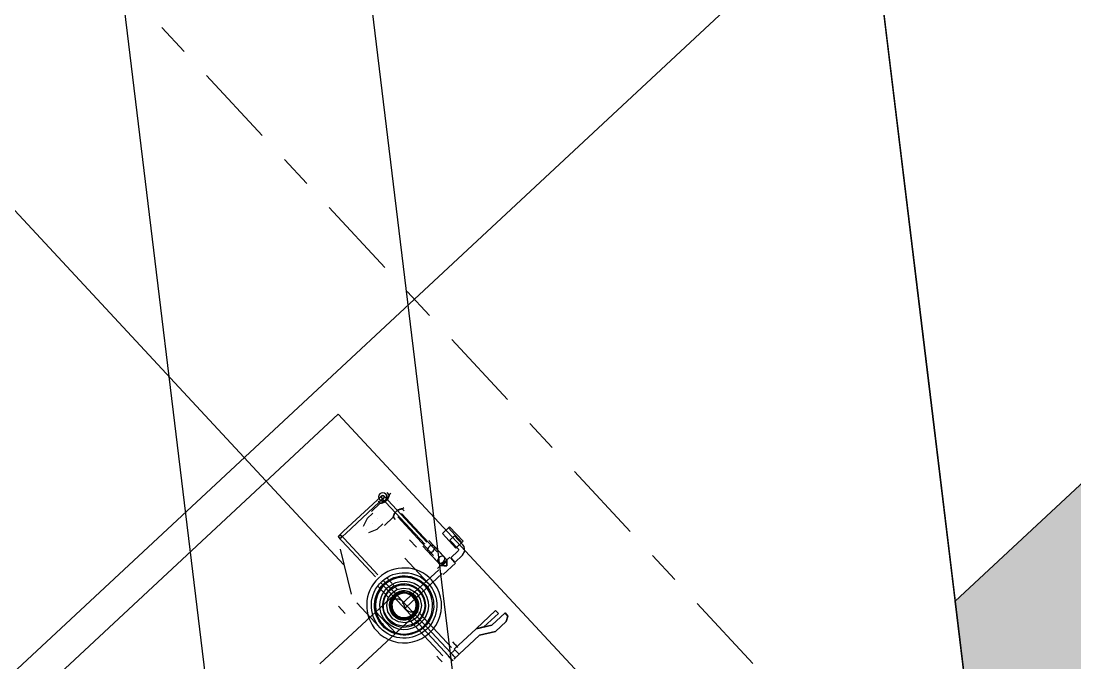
# Model space of a CAD drawing. Header units: millimetres. Extents: x 400382 to 401276, y 4543898 to 4544126.
# Drawn here: x 400487.153 to 400490.371, y 4544000.326 to 4544002.285 of the extents above; entities that cross this region are included whole.
import ezdxf

# ---------------------------------------------------------------- set-up
doc = ezdxf.new("R2010")
doc.units = ezdxf.units.MM
for name, pattern in [('ACAD_ISO05W100', [33, 24, -3, 0, -3, 0, -3]), ('AKS', [3, 2.5, -0.25, 0, -0.25]), ('CENTER', [2, 1.25, -0.25, 0.25, -0.25]), ('DASHDOT2', [0.5, 0.25, -0.125, 0, -0.125])]:
    doc.linetypes.add(name, pattern=pattern)
for name, color, linetype in [('aks prota', 2, 'AKS'), ('iderzi_PROTA', 3, 'Continuous'), ('kiriş prota', 6, 'Continuous'), ('kolon tarama prota', 252, 'Continuous'), ('merdiven prota', 2, 'Continuous'), ('PRT-AL-TUNEL_EKSENI', 14, 'DASHDOT2'), ('skesit prota', 7, 'Continuous')]:
    doc.layers.add(name, color=color, linetype=linetype)

# ---------------------------------------------------------------- blocks, each defined once
blk = doc.blocks.new('17.60 mekanik')
at = {"layer": 'kolon tarama prota'}
for p, q in [((144274.78, 61547.81), (144274.78, 61547.33)), ((144280.81, 61547.81), (144274.78, 61547.81)), ((144274.78, 61547.81), (144280.81, 61547.81)), ((144274.78, 61547.81), (144274.78, 61547.33)), ((144280.81, 61547.81), (144274.78, 61547.81)), ((144274.78, 61547.81), (144280.81, 61547.81)), ((144274.78, 61547.33), (144274.78, 61544.79)), ((144274.78, 61547.33), (144274.78, 61544.79)), ((144280.81, 61547.33), (144274.78, 61547.33)), ((144274.78, 61547.33), (144280.81, 61547.33)), ((144280.81, 61547.33), (144274.78, 61547.33)), ((144274.78, 61547.33), (144280.81, 61547.33)), ((144280.81, 61547.33), (144274.78, 61547.33)), ((144274.78, 61547.33), (144280.81, 61547.33)), ((144280.81, 61547.33), (144274.78, 61547.33)), ((144274.78, 61547.33), (144280.81, 61547.33)), ((144281.6, 61547.01), (144277.79, 61547.01)), ((144277.79, 61545.11), (144277.79, 61547.01)), ((144277.79, 61547.01), (144277.79, 61545.11)), ((144281.6, 61547.01), (144277.79, 61547.01)), ((144277.79, 61545.11), (144277.79, 61547.01)), ((144277.79, 61547.01), (144277.79, 61545.11)), ((144280.81, 61547.33), (144280.81, 61547.81)), ((144280.81, 61547.33), (144280.81, 61547.81)), ((144280.81, 61544.79), (144280.81, 61547.33)), ((144280.81, 61544.79), (144280.81, 61547.33)), ((144226.42, 61546.29), (144226.42, 61416.29)), ((144336.42, 61546.29), (144226.42, 61546.29)), ((144226.42, 61546.29), (144336.42, 61546.29)), ((144226.42, 61416.29), (144226.42, 61546.29)), ((144226.42, 61546.29), (144226.42, 61546.29)), ((144280.81, 61544.79), (144274.78, 61544.79)), ((144274.78, 61544.79), (144280.81, 61544.79)), ((144280.81, 61544.79), (144274.78, 61544.79)), ((144274.78, 61544.79), (144280.81, 61544.79)), ((144277.79, 61545.11), (144281.6, 61545.11)), ((144277.79, 61545.11), (144281.6, 61545.11)), ((144281.92, 61544.79), (144281.92, 61541.61)), ((144281.92, 61544.79), (144281.92, 61541.61)), ((144283.82, 61541.61), (144283.82, 61544.79)), ((144283.82, 61541.61), (144283.82, 61544.79)), ((144255.07, 61540.98), (144254.18, 61540.98)), ((144254.18, 61540.34), (144254.18, 61540.34)), ((144254.18, 61540.34), (144254.18, 61540.34)), ((144255.07, 61541.61), (144255.07, 61540.98)), ((144257.99, 61541.61), (144257.99, 61541.61)), ((144257.99, 61541.61), (144257.99, 61541.61)), ((144260.91, 61540.98), (144260.91, 61541.61)), ((144261.8, 61540.98), (144260.91, 61540.98)), ((144281.6, 61540.34), (144273.5, 61540.34)), ((144280.38, 61540.34), (144275.85, 61540.34)), ((144281.61, 61540.34), (144277.79, 61540.34)), ((144281.6, 61541.61), (144281.6, 61540.34)), ((144281.6, 61541.61), (144281.6, 61539.87)), ((144281.92, 61541.61), (144283.82, 61541.61)), ((144283.82, 61541.61), (144281.92, 61541.61)), ((144281.92, 61541.61), (144283.82, 61541.61)), ((144283.82, 61541.61), (144281.92, 61541.61)), ((144282.87, 61541.61), (144282.87, 61541.61)), ((144282.87, 61541.61), (144282.87, 61541.61)), ((144282.87, 61541.61), (144282.87, 61541.61)), ((144282.87, 61541.61), (144282.87, 61541.61)), ((144284.14, 61536.47), (144284.14, 61541.61)), ((144284.14, 61536.47), (144284.14, 61541.61)), ((144253.7, 61537.17), (144253.7, 61523.2)), ((144254.18, 61537.8), (144254.18, 61537.8)), ((144254.18, 61537.8), (144254.18, 61537.8)), ((144254.18, 61537.17), (144255.07, 61537.17)), ((144254.65, 61523.2), (144254.65, 61537.17)), ((144255.07, 61537.17), (144255.07, 61533.52)), ((144273.5, 61539.55), (144256.08, 61539.55)), ((144256.08, 61538.6), (144273.5, 61538.6)), ((144260.91, 61537.17), (144261.8, 61537.17)), ((144260.91, 61533.52), (144260.91, 61537.17)), ((144277.79, 61539.87), (144261.8, 61539.87)), ((144261.8, 61539.07), (144261.8, 61539.07)), ((144261.8, 61539.07), (144261.8, 61539.07)), ((144261.8, 61539.07), (144261.8, 61539.07)), ((144261.8, 61539.07), (144261.8, 61539.07)), ((144261.8, 61538.28), (144277.79, 61538.28)), ((144273.5, 61539.07), (144273.5, 61539.07)), ((144273.5, 61539.07), (144273.5, 61539.07)), ((144273.5, 61539.07), (144273.5, 61539.07)), ((144273.5, 61539.07), (144273.5, 61539.07)), ((144273.5, 61537.8), (144281.6, 61537.8)), ((144275.85, 61537.8), (144280.38, 61537.8)), ((144277.79, 61539.07), (144277.79, 61539.07)), ((144277.79, 61539.07), (144277.79, 61539.07)), ((144277.79, 61539.07), (144277.79, 61539.07)), ((144277.79, 61539.07), (144277.79, 61539.07)), ((144277.79, 61537.8), (144281.61, 61537.8)), ((144281.6, 61539.07), (144281.6, 61539.87)), ((144281.6, 61539.87), (144281.6, 61539.07)), ((144281.6, 61539.07), (144281.6, 61538.28)), ((144281.6, 61538.28), (144281.6, 61539.07)), ((144281.6, 61539.07), (144281.6, 61539.07)), ((144281.6, 61539.07), (144281.6, 61539.07)), ((144281.6, 61538.28), (144281.6, 61536.47)), ((144281.6, 61537.81), (144281.6, 61536.47)), ((144272.43, 61536.14), (144269.38, 61536.14)), ((144282.08, 61536.47), (144282.08, 61521.29)), ((144282.08, 61536.47), (144282.08, 61521.29)), ((144282.87, 61536.47), (144282.87, 61536.47)), ((144282.87, 61536.47), (144282.87, 61536.47)), ((144282.87, 61536.47), (144282.87, 61536.47)), ((144282.87, 61536.47), (144282.87, 61536.47)), ((144282.87, 61536.47), (144282.87, 61536.47)), ((144282.87, 61536.47), (144282.87, 61536.47)), ((144282.87, 61536.47), (144282.87, 61536.47)), ((144282.87, 61536.47), (144282.87, 61536.47)), ((144283.67, 61521.29), (144283.67, 61536.47)), ((144283.67, 61521.29), (144283.67, 61536.47)), ((144255.76, 61533.52), (144255.76, 61531.15)), ((144255.76, 61531.15), (144256.72, 61528.59)), ((144257.99, 61533.52), (144257.99, 61533.52)), ((144257.99, 61533.52), (144257.99, 61533.52)), ((144257.99, 61533.52), (144257.99, 61533.52)), ((144257.99, 61533.52), (144257.99, 61533.52)), ((144257.99, 61531.15), (144257.99, 61531.15)), ((144257.99, 61531.15), (144257.99, 61531.15)), ((144257.99, 61531.15), (144257.99, 61531.15)), ((144257.99, 61531.15), (144257.99, 61531.15)), ((144259.26, 61528.59), (144260.21, 61531.15)), ((144260.21, 61531.15), (144260.21, 61533.52)), ((144282.87, 61531.3), (144272.43, 61531.3)), ((144257.99, 61528.59), (144257.99, 61528.59)), ((144257.99, 61528.59), (144257.99, 61528.59)), ((144282.87, 61530.03), (144282.87, 61530.03)), ((144282.87, 61530.03), (144282.87, 61530.03)), ((144270.54, 61521.77), (144255.45, 61521.77)), ((144257, 61521.29), (144257, 61521.29)), ((144257, 61521.29), (144257, 61521.29)), ((144269.38, 61521.29), (144269.38, 61521.29)), ((144269.38, 61521.29), (144269.38, 61521.29)), ((144269.38, 61521.29), (144269.38, 61521.29)), ((144269.38, 61521.29), (144269.38, 61521.29)), ((144270.54, 61521.29), (144270.54, 61521.29)), ((144270.54, 61521.29), (144270.54, 61521.29)), ((144272.43, 61521.29), (144272.43, 61521.29)), ((144272.43, 61521.29), (144272.43, 61521.29)), ((144272.43, 61521.29), (144272.43, 61521.29)), ((144272.43, 61521.29), (144272.43, 61521.29)), ((144282.87, 61521.29), (144282.87, 61521.29)), ((144282.87, 61521.29), (144282.87, 61521.29)), ((144282.87, 61521.29), (144282.87, 61521.29)), ((144282.87, 61521.29), (144282.87, 61521.29)), ((144255.45, 61520.82), (144270.54, 61520.82)), ((144257, 61518.75), (144269.38, 61511.77)), ((144278.43, 61513.69), (144278.43, 61490.29)), ((144282.87, 61513.69), (144278.43, 61513.69)), ((144278.43, 61513.69), (144282.87, 61513.69)), ((144287.32, 61513.69), (144282.87, 61513.69)), ((144282.87, 61513.69), (144287.32, 61513.69)), ((144282.87, 61512.56), (144282.87, 61512.56)), ((144282.87, 61512.56), (144282.87, 61512.56)), ((144287.32, 61490.29), (144287.32, 61513.69)), ((144272.43, 61511.29), (144282.87, 61511.29)), ((144269.38, 61506.45), (144272.43, 61506.45))]:
    blk.add_line(p, q, dxfattribs=at)
at = {"layer": 'kolon tarama prota', "extrusion": (0, 0, -1)}
for p, q in [((144303.04, 61532.53), (144303.04, 61540.69)), ((144303.04, 61540.69), (144304.29, 61540.69)), ((144304.29, 61540.69), (144303.04, 61540.69)), ((144303.04, 61540.69), (144303.04, 61532.53)), ((144303.04, 61540.69), (144303.04, 61540.69)), ((144304.29, 61540.69), (144304.29, 61534.69)), ((144304.29, 61534.69), (144304.29, 61540.69)), ((144304.29, 61540.69), (144304.29, 61540.69)), ((144305.54, 61536.86), (144305.54, 61542.29)), ((144305.54, 61542.29), (144306.84, 61542.29)), ((144306.84, 61542.29), (144305.54, 61542.29)), ((144305.54, 61542.29), (144305.54, 61536.86)), ((144305.54, 61542.29), (144305.54, 61542.29)), ((144306.84, 61542.29), (144307.72, 61540.77)), ((144307.72, 61540.77), (144306.84, 61542.29)), ((144306.84, 61542.29), (144306.84, 61542.29)), ((144307.72, 61540.77), (144307.72, 61536.27)), ((144307.72, 61536.27), (144307.72, 61540.77)), ((144307.72, 61540.77), (144307.72, 61540.77)), ((144303.04, 61532.53), (144305.54, 61536.86)), ((144305.54, 61536.86), (144303.04, 61532.53)), ((144304.29, 61534.69), (144303.04, 61532.53)), ((144303.04, 61532.53), (144304.29, 61534.69)), ((144304.29, 61534.69), (144304.29, 61534.69)), ((144307.72, 61536.27), (144305.22, 61531.94)), ((144305.22, 61531.94), (144307.72, 61536.27)), ((144305.54, 61536.86), (144305.54, 61536.86)), ((144307.72, 61536.27), (144307.72, 61536.27)), ((144303.04, 61532.53), (144303.04, 61532.53)), ((144303.04, 61523.44), (144303.04, 61532.53)), ((144303.04, 61532.53), (144303.04, 61523.44)), ((144303.04, 61532.53), (144303.04, 61532.53)), ((144305.22, 61531.94), (144305.22, 61523.44)), ((144305.22, 61523.44), (144305.22, 61531.94)), ((144305.22, 61531.94), (144305.22, 61531.94)), ((144301.02, 61524.54), (144302.17, 61524.54)), ((144302.22, 61524.54), (144303.37, 61524.54)), ((144272.97, 61523.13), (144277.9, 61523.13)), ((144272.97, 61521.84), (144305.42, 61521.84)), ((144272.97, 61521.29), (144272.97, 61521.29)), ((144272.97, 61521.29), (144272.97, 61521.29)), ((144272.97, 61521.29), (144272.97, 61521.29)), ((144272.97, 61521.29), (144272.97, 61521.29)), ((144277.9, 61521.29), (144277.9, 61521.29)), ((144277.9, 61521.29), (144277.9, 61521.29)), ((144287.48, 61523.13), (144302.17, 61523.13)), ((144287.48, 61521.29), (144287.48, 61521.29)), ((144287.48, 61521.29), (144287.48, 61521.29)), ((144301.02, 61521.29), (144301.02, 61521.29)), ((144301.02, 61521.29), (144301.02, 61521.29)), ((144302.17, 61521.29), (144302.17, 61521.29)), ((144302.17, 61521.29), (144302.17, 61521.29)), ((144302.17, 61521.29), (144302.17, 61521.29)), ((144302.17, 61521.29), (144302.17, 61521.29)), ((144302.22, 61521.84), (144305.42, 61521.84)), ((144302.22, 61521.29), (144302.22, 61521.29)), ((144302.22, 61521.29), (144302.22, 61521.29)), ((144302.22, 61521.29), (144302.22, 61521.29)), ((144302.22, 61521.29), (144302.22, 61521.29)), ((144305.22, 61523.44), (144303.04, 61523.44)), ((144303.04, 61523.44), (144305.22, 61523.44)), ((144303.04, 61523.44), (144303.04, 61523.44)), ((144303.37, 61523.44), (144303.37, 61523.44)), ((144303.37, 61523.44), (144303.37, 61521.29)), ((144303.37, 61521.29), (144303.37, 61523.44)), ((144305.22, 61523.44), (144303.37, 61523.44)), ((144303.37, 61523.44), (144305.22, 61523.44)), ((144303.37, 61521.29), (144303.37, 61521.29)), ((144303.37, 61521.29), (144303.37, 61521.29)), ((144303.37, 61521.29), (144303.37, 61521.29)), ((144305.22, 61523.44), (144305.22, 61523.44)), ((144305.22, 61523.44), (144305.22, 61521.29)), ((144305.22, 61521.29), (144305.22, 61523.44)), ((144305.22, 61523.44), (144305.22, 61523.44)), ((144305.22, 61521.29), (144305.22, 61521.29)), ((144305.42, 61521.29), (144305.42, 61521.29)), ((144305.42, 61521.29), (144305.42, 61521.29)), ((144305.42, 61521.29), (144305.42, 61521.29)), ((144305.42, 61521.29), (144305.42, 61521.29)), ((144305.42, 61520.74), (144272.97, 61520.74)), ((144277.9, 61519.45), (144272.97, 61519.45)), ((144302.17, 61519.45), (144287.48, 61519.45)), ((144302.17, 61518.04), (144301.02, 61518.04)), ((144305.42, 61520.74), (144302.22, 61520.74)), ((144303.37, 61518.04), (144302.22, 61518.04)), ((144305.22, 61520.63), (144303.37, 61520.63)), ((144282.87, 61513.69), (144282.87, 61513.69)), ((144282.87, 61513.69), (144282.87, 61513.69))]:
    blk.add_line(p, q, dxfattribs=at)
at = {"layer": 'kolon tarama prota', "flags": 128}
for points in [[(144283.82, 61544.79), (144283.36, 61546.14), (144282.18, 61546.94), (144281.6, 61547.01)], [(144283.82, 61544.79), (144283.36, 61546.14), (144282.18, 61546.94), (144281.6, 61547.01)], [(144281.6, 61545.11), (144281.87, 61544.96), (144281.92, 61544.79)], [(144281.6, 61545.11), (144281.87, 61544.96), (144281.92, 61544.79)], [(144253.7, 61539.07), (144253.92, 61539.48), (144254.18, 61539.55)], [(144253.7, 61537.17), (144253.7, 61538.41), (144253.7, 61539.05), (144253.7, 61539.07)], [(144254.18, 61538.6), (144253.78, 61538.82), (144253.7, 61539.07)], [(144254.18, 61539.55), (144254.58, 61539.33), (144254.65, 61539.07)], [(144256.08, 61539.55), (144254.84, 61539.55), (144254.2, 61539.55), (144254.18, 61539.55)], [(144254.65, 61539.07), (144254.43, 61538.67), (144254.18, 61538.6)], [(144254.18, 61538.6), (144254.63, 61538.6), (144255.79, 61538.6), (144256.08, 61538.6)], [(144254.65, 61539.07), (144254.65, 61538.62), (144254.65, 61537.47), (144254.65, 61537.17)], [(144253.7, 61521.29), (144253.7, 61521.75), (144253.7, 61522.9), (144253.7, 61523.2)], [(144253.7, 61521.29), (144253.92, 61521.7), (144254.18, 61521.77)], [(144254.18, 61520.82), (144253.78, 61521.04), (144253.7, 61521.29)], [(144254.18, 61521.77), (144254.58, 61521.55), (144254.65, 61521.29)], [(144255.45, 61521.77), (144254.48, 61521.77), (144254.18, 61521.77)], [(144254.65, 61521.29), (144254.43, 61520.89), (144254.18, 61520.82)], [(144254.65, 61523.2), (144254.65, 61521.96), (144254.65, 61521.32), (144254.65, 61521.29)], [(144254.18, 61520.82), (144254.62, 61520.82), (144255.45, 61520.82)]]:
    blk.add_lwpolyline(points, dxfattribs=at)
at = {"layer": 'kolon tarama prota', "extrusion": (0, 0, -1), "flags": 128}
for points in [[(-144282.87, 61515.98), (-144280.91, 61516.35), (-144279.23, 61517.42), (-144278.06, 61519.03), (-144277.57, 61520.97), (-144277.82, 61522.94), (-144278.78, 61524.69), (-144280.32, 61525.96), (-144282.21, 61526.57), (-144282.87, 61526.61)], [(-144282.87, 61525.74), (-144280.89, 61525.27), (-144279.32, 61523.97), (-144278.5, 61522.1), (-144278.43, 61521.29)], [(-144282.87, 61526.61), (-144284.83, 61526.24), (-144286.51, 61525.17), (-144287.68, 61523.55), (-144288.18, 61521.62), (-144287.92, 61519.65), (-144286.96, 61517.9), (-144285.43, 61516.63), (-144283.53, 61516.02), (-144282.87, 61515.98)], [(-144287.32, 61521.29), (-144286.85, 61523.28), (-144285.54, 61524.85), (-144283.68, 61525.67), (-144282.87, 61525.74)], [(-144278.43, 61521.29), (-144278.43, 61520.82), (-144278.43, 61519.47), (-144278.43, 61517.4), (-144278.43, 61514.87), (-144278.43, 61513.69)], [(-144278.43, 61521.29), (-144278.89, 61519.31), (-144280.2, 61517.74), (-144282.07, 61516.92), (-144282.87, 61516.85)], [(-144282.87, 61516.85), (-144284.86, 61517.32), (-144286.42, 61518.62), (-144287.24, 61520.49), (-144287.32, 61521.29)], [(-144287.32, 61513.69), (-144287.32, 61516.33), (-144287.32, 61518.64), (-144287.32, 61520.33), (-144287.32, 61521.2), (-144287.32, 61521.29)]]:
    blk.add_lwpolyline(points, dxfattribs=at)
at = {"layer": 'kolon tarama prota'}
for centre, radius, start, end in [((144254.18, 61539.07), 1.27, 90, 270), ((144254.18, 61539.07), 1.27, 90, 270), ((144254.18, 61539.07), 1.27, 270, 90), ((144254.18, 61539.07), 1.27, 270, 90), ((144254.18, 61539.07), 0.476, 90, 270), ((144254.18, 61539.07), 0.476, 0, 180), ((144254.18, 61539.07), 0.476, 180, 0), ((144254.18, 61539.07), 0.476, 270, 90), ((144282.87, 61521.29), 11.43, 90, 270), ((144282.87, 61521.29), 11.43, 90, 270), ((144282.87, 61521.29), 11.43, 90, 270), ((144282.87, 61521.29), 11.43, 90, 270), ((144282.87, 61521.29), 11.43, 270, 90), ((144282.87, 61521.29), 11.43, 270, 90), ((144282.87, 61521.29), 11.43, 270, 90), ((144282.87, 61521.29), 11.43, 270, 90), ((144282.87, 61521.29), 8.73, 90, 270), ((144282.87, 61521.29), 8.73, 90, 270), ((144282.87, 61521.29), 6.6, 0, 180), ((144282.87, 61521.29), 6.6, 0, 180), ((144282.87, 61521.29), 8.73, 270, 90), ((144282.87, 61521.29), 8.73, 270, 90), ((144282.87, 61521.29), 4, 0, 180), ((144282.87, 61521.29), 3.7, 0, 180), ((144282.87, 61521.29), 3.7, 0, 180), ((144282.87, 61521.29), 4.45, 324, 144), ((144282.87, 61521.29), 4.44, 324, 144), ((144282.87, 61521.29), 4.45, 324, 144), ((144282.87, 61521.29), 4.45, 324, 144), ((144282.87, 61521.29), 4.44, 324, 144), ((144284.18, 61523.09), 2.22, 234, 54), ((144284.18, 61523.09), 2.22, 234, 54), ((144284.18, 61523.09), 2.22, 234, 54), ((144284.18, 61523.09), 2.22, 234, 54), ((144284.18, 61523.09), 2.22, 234, 54), ((144254.18, 61521.29), 0.476, 90, 270), ((144254.18, 61521.29), 0.476, 0, 180), ((144254.18, 61521.29), 0.476, 180, 0), ((144254.18, 61521.29), 0.476, 270, 90), ((144282.87, 61521.29), 6.6, 180, 0), ((144282.87, 61521.29), 6.6, 180, 0), ((144282.87, 61521.29), 4.44, 144, 324), ((144282.87, 61521.29), 4.45, 144, 324), ((144282.87, 61521.29), 4.44, 144, 324), ((144282.87, 61521.29), 4.44, 144, 324), ((144282.87, 61521.29), 4.45, 144, 324), ((144282.87, 61521.29), 4, 180, 0), ((144282.87, 61521.29), 3.7, 180, 0), ((144282.87, 61521.29), 3.7, 180, 0), ((144281.57, 61519.5), 2.22, 54, 234), ((144281.57, 61519.5), 2.22, 54, 234), ((144281.57, 61519.5), 2.22, 54, 234), ((144281.57, 61519.5), 2.22, 54, 234), ((144281.57, 61519.5), 2.22, 54, 234)]:
    blk.add_arc(centre, radius, start, end, dxfattribs=at)
at = {"layer": 'kolon tarama prota', "extrusion": (0, 0, -1)}
for radius, start, end in [(10, 270, 90), (10, 270, 90), (10, 270, 90), (10, 270, 90), (10, 90, 270), (10, 90, 270), (10, 90, 270), (10, 90, 270), (9.04, 270, 90), (9.04, 270, 90), (7.41, 270, 90), (7.41, 270, 90), (7.41, 270, 90), (7.41, 270, 90), (6.32, 0, 180), (6.32, 0, 180), (9.04, 90, 270), (9.04, 90, 270), (7.41, 90, 270), (7.41, 90, 270), (7.41, 90, 270), (7.41, 90, 270), (4.44, 270, 90), (4, 270, 90), (4, 270, 90), (4, 0, 180), (4, 0, 180), (4, 0, 180), (4, 0, 180), (4, 270, 90), (4, 270, 90), (4, 270, 90), (4, 270, 90), (4, 270, 90), (4, 270, 90), (4.44, 90, 270), (4, 90, 270), (4, 90, 270), (4, 90, 270), (4, 90, 270), (4, 90, 270), (4, 90, 270), (4, 90, 270), (4, 90, 270), (6.32, 180, 0), (6.32, 180, 0), (4, 180, 0), (4, 180, 0), (4, 180, 0), (4, 180, 0)]:
    blk.add_arc((-144282.87, 61521.29), radius, start, end, dxfattribs=at)
at = {"layer": 'kolon tarama prota'}
for centre, start_param, end_param in [((144275.85, 61539.07), 4.712389, 7.853982), ((144280.38, 61539.07), 4.712389, 7.853982), ((144275.85, 61539.07), 1.570796, 4.712389), ((144280.38, 61539.07), 1.570796, 4.712389)]:
    blk.add_ellipse(centre, major_axis=(0, 1.27), ratio=0.707107, start_param=start_param, end_param=end_param, dxfattribs=at)
for points, knots in [([(144255.45, 61539.07), (144255.45, 61539.17), (144255.42, 61539.37), (144255.33, 61539.64), (144255.17, 61539.88), (144254.99, 61540.06), (144254.84, 61540.16), (144254.75, 61540.21), (144254.69, 61540.24), (144254.61, 61540.27), (144254.5, 61540.3), (144254.36, 61540.33), (144254.25, 61540.34), (144254.18, 61540.34)], [0, 0, 0, 0, 0.142857, 0.285714, 0.428571, 0.571429, 0.678571, 0.705357, 0.732143, 0.785714, 0.839286, 0.892857, 1, 1, 1, 1]), ([(144254.18, 61540.34), (144254.23, 61540.34), (144254.33, 61540.34), (144254.47, 61540.31), (144254.58, 61540.28), (144254.67, 61540.24), (144254.74, 61540.22), (144254.8, 61540.18), (144254.88, 61540.14), (144255.01, 61540.04), (144255.16, 61539.9), (144255.27, 61539.73), (144255.33, 61539.61), (144255.37, 61539.51), (144255.41, 61539.4), (144255.44, 61539.26), (144255.45, 61539.15), (144255.45, 61539.07)], [0, 0, 0, 0, 0.071429, 0.142857, 0.214286, 0.25, 0.285714, 0.321429, 0.357143, 0.428571, 0.571429, 0.678571, 0.732143, 0.785714, 0.839286, 0.892857, 1, 1, 1, 1]), ([(144255.77, 61539.07), (144255.77, 61539.19), (144255.75, 61539.36), (144255.72, 61539.55), (144255.69, 61539.66), (144255.68, 61539.74), (144255.65, 61539.82), (144255.62, 61539.92), (144255.58, 61540.04), (144255.52, 61540.15), (144255.49, 61540.23), (144255.47, 61540.27), (144255.46, 61540.3), (144255.44, 61540.33), (144255.42, 61540.37), (144255.39, 61540.44), (144255.34, 61540.53), (144255.29, 61540.61), (144255.26, 61540.67), (144255.23, 61540.72), (144255.21, 61540.76), (144255.18, 61540.81), (144255.14, 61540.86), (144255.11, 61540.91), (144255.08, 61540.96), (144255.07, 61540.98), (144255.07, 61540.97), (144255.08, 61540.95), (144255.11, 61540.91), (144255.14, 61540.86), (144255.18, 61540.81), (144255.21, 61540.76), (144255.23, 61540.72), (144255.24, 61540.69), (144255.26, 61540.67), (144255.29, 61540.61), (144255.34, 61540.53), (144255.39, 61540.44), (144255.42, 61540.37), (144255.44, 61540.33), (144255.46, 61540.3), (144255.47, 61540.27), (144255.49, 61540.23), (144255.53, 61540.15), (144255.58, 61540.04), (144255.62, 61539.92), (144255.65, 61539.82), (144255.68, 61539.74), (144255.69, 61539.66), (144255.72, 61539.55), (144255.75, 61539.36), (144255.77, 61539.19), (144255.77, 61539.07)], [0, 0, 0, 0, 0.055556, 0.083333, 0.097222, 0.111111, 0.125, 0.138889, 0.166667, 0.194444, 0.208333, 0.215278, 0.222222, 0.229167, 0.236111, 0.25, 0.277778, 0.305556, 0.319444, 0.333333, 0.347222, 0.361111, 0.388889, 0.416667, 0.444444, 0.5, 0.527778, 0.555556, 0.583333, 0.611111, 0.638889, 0.652778, 0.666667, 0.673611, 0.680556, 0.694444, 0.722222, 0.75, 0.763889, 0.770833, 0.777778, 0.784722, 0.791667, 0.805556, 0.833333, 0.861111, 0.875, 0.888889, 0.902778, 0.916667, 0.944444, 1, 1, 1, 1]), ([(144260.2, 61539.07), (144260.21, 61539.19), (144260.22, 61539.36), (144260.26, 61539.55), (144260.28, 61539.66), (144260.3, 61539.74), (144260.32, 61539.82), (144260.35, 61539.92), (144260.4, 61540.04), (144260.45, 61540.15), (144260.48, 61540.23), (144260.5, 61540.27), (144260.52, 61540.3), (144260.53, 61540.33), (144260.55, 61540.37), (144260.59, 61540.44), (144260.64, 61540.53), (144260.68, 61540.61), (144260.72, 61540.67), (144260.74, 61540.72), (144260.77, 61540.76), (144260.8, 61540.81), (144260.83, 61540.86), (144260.87, 61540.91), (144260.9, 61540.96), (144260.91, 61540.98), (144260.9, 61540.97), (144260.89, 61540.95), (144260.87, 61540.91), (144260.83, 61540.86), (144260.8, 61540.81), (144260.77, 61540.76), (144260.75, 61540.72), (144260.73, 61540.69), (144260.72, 61540.67), (144260.68, 61540.61), (144260.64, 61540.53), (144260.59, 61540.44), (144260.55, 61540.37), (144260.53, 61540.33), (144260.52, 61540.3), (144260.5, 61540.27), (144260.48, 61540.23), (144260.45, 61540.15), (144260.4, 61540.04), (144260.35, 61539.92), (144260.32, 61539.82), (144260.3, 61539.74), (144260.28, 61539.66), (144260.26, 61539.55), (144260.22, 61539.36), (144260.21, 61539.19), (144260.2, 61539.07)], [0, 0, 0, 0, 0.055556, 0.083333, 0.097222, 0.111111, 0.125, 0.138889, 0.166667, 0.194444, 0.208333, 0.215278, 0.222222, 0.229167, 0.236111, 0.25, 0.277778, 0.305556, 0.319444, 0.333333, 0.347222, 0.361111, 0.388889, 0.416667, 0.444444, 0.5, 0.527778, 0.555556, 0.583333, 0.611111, 0.638889, 0.652778, 0.666667, 0.673611, 0.680556, 0.694444, 0.722222, 0.75, 0.763889, 0.770833, 0.777778, 0.784722, 0.791667, 0.805556, 0.833333, 0.861111, 0.875, 0.888889, 0.902778, 0.916667, 0.944444, 1, 1, 1, 1]), ([(144282.87, 61539.07), (144282.81, 61539.14), (144282.68, 61539.27), (144282.52, 61539.42), (144282.4, 61539.54), (144282.31, 61539.64), (144282.24, 61539.71), (144282.18, 61539.77), (144282.14, 61539.81), (144282.09, 61539.85), (144282.04, 61539.91), (144281.97, 61539.98), (144281.91, 61540.04), (144281.86, 61540.09), (144281.83, 61540.12), (144281.79, 61540.15), (144281.75, 61540.19), (144281.71, 61540.24), (144281.66, 61540.29), (144281.63, 61540.32), (144281.61, 61540.34), (144281.6, 61540.34), (144281.61, 61540.34), (144281.63, 61540.32), (144281.66, 61540.29), (144281.71, 61540.24), (144281.75, 61540.19), (144281.79, 61540.15), (144281.83, 61540.12), (144281.86, 61540.09), (144281.91, 61540.04), (144281.97, 61539.98), (144282.04, 61539.91), (144282.09, 61539.85), (144282.14, 61539.81), (144282.18, 61539.77), (144282.24, 61539.71), (144282.31, 61539.64), (144282.4, 61539.54), (144282.52, 61539.42), (144282.68, 61539.27), (144282.81, 61539.14), (144282.87, 61539.07)], [0, 0, 0, 0, 0.055556, 0.111111, 0.138889, 0.166667, 0.194444, 0.208333, 0.222222, 0.236111, 0.25, 0.277778, 0.305556, 0.319444, 0.333333, 0.347222, 0.361111, 0.388889, 0.416667, 0.444444, 0.472222, 0.5, 0.527778, 0.555556, 0.583333, 0.611111, 0.638889, 0.652778, 0.666667, 0.680556, 0.694444, 0.722222, 0.75, 0.763889, 0.777778, 0.791667, 0.805556, 0.833333, 0.861111, 0.888889, 0.944444, 1, 1, 1, 1]), ([(144255.45, 61539.07), (144255.45, 61538.97), (144255.42, 61538.78), (144255.33, 61538.51), (144255.17, 61538.27), (144254.99, 61538.09), (144254.84, 61537.99), (144254.75, 61537.94), (144254.69, 61537.91), (144254.61, 61537.88), (144254.5, 61537.85), (144254.36, 61537.82), (144254.25, 61537.81), (144254.18, 61537.8)], [0, 0, 0, 0, 0.142857, 0.285714, 0.428571, 0.571429, 0.678571, 0.705357, 0.732143, 0.785714, 0.839286, 0.892857, 1, 1, 1, 1]), ([(144254.18, 61537.8), (144254.23, 61537.81), (144254.33, 61537.81), (144254.47, 61537.84), (144254.58, 61537.87), (144254.67, 61537.9), (144254.74, 61537.93), (144254.8, 61537.97), (144254.88, 61538.01), (144255.01, 61538.11), (144255.16, 61538.25), (144255.27, 61538.42), (144255.33, 61538.54), (144255.37, 61538.64), (144255.41, 61538.75), (144255.44, 61538.89), (144255.45, 61539), (144255.45, 61539.07)], [0, 0, 0, 0, 0.071429, 0.142857, 0.214286, 0.25, 0.285714, 0.321429, 0.357143, 0.428571, 0.571429, 0.678571, 0.732143, 0.785714, 0.839286, 0.892857, 1, 1, 1, 1]), ([(144255.77, 61539.07), (144255.77, 61538.96), (144255.75, 61538.79), (144255.72, 61538.6), (144255.69, 61538.49), (144255.68, 61538.41), (144255.65, 61538.33), (144255.62, 61538.23), (144255.58, 61538.11), (144255.53, 61538), (144255.49, 61537.92), (144255.47, 61537.88), (144255.46, 61537.85), (144255.44, 61537.82), (144255.42, 61537.78), (144255.39, 61537.71), (144255.34, 61537.62), (144255.29, 61537.54), (144255.26, 61537.48), (144255.23, 61537.43), (144255.21, 61537.39), (144255.18, 61537.34), (144255.14, 61537.29), (144255.11, 61537.24), (144255.08, 61537.19), (144255.07, 61537.16), (144255.07, 61537.17), (144255.08, 61537.2), (144255.11, 61537.24), (144255.14, 61537.29), (144255.18, 61537.34), (144255.21, 61537.39), (144255.23, 61537.43), (144255.24, 61537.45), (144255.26, 61537.48), (144255.29, 61537.54), (144255.34, 61537.62), (144255.39, 61537.71), (144255.42, 61537.78), (144255.44, 61537.82), (144255.46, 61537.85), (144255.47, 61537.88), (144255.49, 61537.92), (144255.52, 61538), (144255.58, 61538.11), (144255.62, 61538.23), (144255.65, 61538.33), (144255.68, 61538.41), (144255.69, 61538.49), (144255.72, 61538.6), (144255.75, 61538.79), (144255.77, 61538.96), (144255.77, 61539.07)], [0, 0, 0, 0, 0.055556, 0.083333, 0.097222, 0.111111, 0.125, 0.138889, 0.166667, 0.194444, 0.208333, 0.215278, 0.222222, 0.229167, 0.236111, 0.25, 0.277778, 0.305556, 0.319444, 0.333333, 0.347222, 0.361111, 0.388889, 0.416667, 0.444444, 0.5, 0.527778, 0.555556, 0.583333, 0.611111, 0.638889, 0.652778, 0.666667, 0.673611, 0.680556, 0.694444, 0.722222, 0.75, 0.763889, 0.770833, 0.777778, 0.784722, 0.791667, 0.805556, 0.833333, 0.861111, 0.875, 0.888889, 0.902778, 0.916667, 0.944444, 1, 1, 1, 1]), ([(144260.2, 61539.07), (144260.21, 61538.96), (144260.22, 61538.79), (144260.26, 61538.6), (144260.28, 61538.49), (144260.3, 61538.41), (144260.32, 61538.33), (144260.35, 61538.23), (144260.4, 61538.11), (144260.45, 61538), (144260.48, 61537.92), (144260.5, 61537.88), (144260.52, 61537.85), (144260.53, 61537.82), (144260.55, 61537.78), (144260.59, 61537.71), (144260.64, 61537.62), (144260.68, 61537.54), (144260.72, 61537.48), (144260.74, 61537.43), (144260.77, 61537.39), (144260.8, 61537.34), (144260.83, 61537.29), (144260.87, 61537.24), (144260.9, 61537.19), (144260.91, 61537.16), (144260.9, 61537.17), (144260.89, 61537.2), (144260.87, 61537.24), (144260.83, 61537.29), (144260.8, 61537.34), (144260.77, 61537.39), (144260.75, 61537.43), (144260.73, 61537.45), (144260.72, 61537.48), (144260.68, 61537.54), (144260.64, 61537.62), (144260.59, 61537.71), (144260.55, 61537.78), (144260.53, 61537.82), (144260.52, 61537.85), (144260.5, 61537.88), (144260.48, 61537.92), (144260.45, 61538), (144260.4, 61538.11), (144260.35, 61538.23), (144260.32, 61538.33), (144260.3, 61538.41), (144260.28, 61538.49), (144260.26, 61538.6), (144260.22, 61538.79), (144260.21, 61538.96), (144260.2, 61539.07)], [0, 0, 0, 0, 0.055556, 0.083333, 0.097222, 0.111111, 0.125, 0.138889, 0.166667, 0.194444, 0.208333, 0.215278, 0.222222, 0.229167, 0.236111, 0.25, 0.277778, 0.305556, 0.319444, 0.333333, 0.347222, 0.361111, 0.388889, 0.416667, 0.444444, 0.5, 0.527778, 0.555556, 0.583333, 0.611111, 0.638889, 0.652778, 0.666667, 0.673611, 0.680556, 0.694444, 0.722222, 0.75, 0.763889, 0.770833, 0.777778, 0.784722, 0.791667, 0.805556, 0.833333, 0.861111, 0.875, 0.888889, 0.902778, 0.916667, 0.944444, 1, 1, 1, 1]), ([(144281.88, 61539.07), (144281.88, 61539.11), (144281.88, 61539.17), (144281.86, 61539.26), (144281.85, 61539.33), (144281.83, 61539.38), (144281.82, 61539.44), (144281.79, 61539.5), (144281.75, 61539.59), (144281.71, 61539.69), (144281.67, 61539.76), (144281.64, 61539.8), (144281.63, 61539.82), (144281.62, 61539.84), (144281.61, 61539.86), (144281.6, 61539.87), (144281.6, 61539.87)], [0, 0, 0, 0, 0.071429, 0.142857, 0.214286, 0.25, 0.285714, 0.357143, 0.428571, 0.571429, 0.678571, 0.732143, 0.785714, 0.839286, 0.892857, 1, 1, 1, 1]), ([(144281.6, 61539.87), (144281.6, 61539.87), (144281.61, 61539.85), (144281.65, 61539.79), (144281.7, 61539.7), (144281.76, 61539.58), (144281.8, 61539.49), (144281.82, 61539.43), (144281.83, 61539.39), (144281.85, 61539.34), (144281.86, 61539.28), (144281.87, 61539.19), (144281.88, 61539.12), (144281.88, 61539.07)], [0, 0, 0, 0, 0.142857, 0.285714, 0.428571, 0.571429, 0.678571, 0.705357, 0.732143, 0.785714, 0.839286, 0.892857, 1, 1, 1, 1]), ([(144282.87, 61539.07), (144282.81, 61539.01), (144282.68, 61538.88), (144282.52, 61538.73), (144282.4, 61538.6), (144282.31, 61538.51), (144282.24, 61538.44), (144282.18, 61538.38), (144282.14, 61538.34), (144282.09, 61538.3), (144282.04, 61538.24), (144281.97, 61538.17), (144281.91, 61538.11), (144281.86, 61538.06), (144281.83, 61538.03), (144281.79, 61538), (144281.75, 61537.96), (144281.71, 61537.91), (144281.66, 61537.86), (144281.63, 61537.83), (144281.61, 61537.81), (144281.6, 61537.81), (144281.61, 61537.81), (144281.63, 61537.83), (144281.66, 61537.86), (144281.71, 61537.91), (144281.75, 61537.96), (144281.79, 61538), (144281.83, 61538.03), (144281.86, 61538.06), (144281.91, 61538.11), (144281.97, 61538.17), (144282.04, 61538.24), (144282.09, 61538.3), (144282.14, 61538.34), (144282.18, 61538.38), (144282.24, 61538.44), (144282.31, 61538.51), (144282.4, 61538.6), (144282.52, 61538.73), (144282.68, 61538.88), (144282.81, 61539.01), (144282.87, 61539.07)], [0, 0, 0, 0, 0.055556, 0.111111, 0.138889, 0.166667, 0.194444, 0.208333, 0.222222, 0.236111, 0.25, 0.277778, 0.305556, 0.319444, 0.333333, 0.347222, 0.361111, 0.388889, 0.416667, 0.444444, 0.472222, 0.5, 0.527778, 0.555556, 0.583333, 0.611111, 0.638889, 0.652778, 0.666667, 0.680556, 0.694444, 0.722222, 0.75, 0.763889, 0.777778, 0.791667, 0.805556, 0.833333, 0.861111, 0.888889, 0.944444, 1, 1, 1, 1]), ([(144281.88, 61539.07), (144281.88, 61539.04), (144281.88, 61538.98), (144281.86, 61538.89), (144281.85, 61538.82), (144281.83, 61538.77), (144281.82, 61538.71), (144281.79, 61538.65), (144281.75, 61538.55), (144281.71, 61538.46), (144281.67, 61538.39), (144281.64, 61538.35), (144281.63, 61538.33), (144281.62, 61538.31), (144281.61, 61538.29), (144281.6, 61538.28), (144281.6, 61538.28)], [0, 0, 0, 0, 0.071429, 0.142857, 0.214286, 0.25, 0.285714, 0.357143, 0.428571, 0.571429, 0.678571, 0.732143, 0.785714, 0.839286, 0.892857, 1, 1, 1, 1]), ([(144281.6, 61538.28), (144281.6, 61538.28), (144281.61, 61538.3), (144281.65, 61538.36), (144281.7, 61538.45), (144281.76, 61538.57), (144281.8, 61538.66), (144281.82, 61538.72), (144281.83, 61538.76), (144281.85, 61538.81), (144281.86, 61538.87), (144281.87, 61538.96), (144281.88, 61539.03), (144281.88, 61539.07)], [0, 0, 0, 0, 0.142857, 0.285714, 0.428571, 0.571429, 0.678571, 0.705357, 0.732143, 0.785714, 0.839286, 0.892857, 1, 1, 1, 1]), ([(144274.14, 61521.29), (144274.14, 61521.79), (144274.22, 61522.77), (144274.59, 61524.19), (144275.16, 61525.47), (144276.15, 61526.99), (144277.24, 61528.04), (144278.21, 61528.69), (144278.58, 61528.9), (144278.87, 61529.06), (144279.16, 61529.2), (144279.45, 61529.33), (144279.76, 61529.46), (144280.02, 61529.55), (144280.23, 61529.62), (144280.45, 61529.68), (144280.73, 61529.76), (144281.07, 61529.84), (144281.41, 61529.91), (144281.77, 61529.95), (144282.25, 61530), (144282.62, 61530.02), (144282.87, 61530.03)], [0, 0, 0, 0, 0.1, 0.2, 0.3, 0.4, 0.6, 0.65, 0.675, 0.7, 0.725, 0.75, 0.775, 0.8, 0.8125, 0.825, 0.85, 0.875, 0.9, 0.925, 0.95, 1, 1, 1, 1]), ([(144282.87, 61530.03), (144282.62, 61530.02), (144282.25, 61530), (144281.77, 61529.95), (144281.41, 61529.91), (144281.07, 61529.84), (144280.73, 61529.76), (144280.4, 61529.67), (144280.07, 61529.57), (144279.76, 61529.46), (144279.45, 61529.33), (144279.16, 61529.2), (144278.87, 61529.06), (144278.58, 61528.9), (144278.21, 61528.69), (144277.59, 61528.27), (144276.77, 61527.59), (144275.9, 61526.61), (144275.16, 61525.47), (144274.59, 61524.19), (144274.22, 61522.77), (144274.14, 61521.79), (144274.14, 61521.29)], [0, 0, 0, 0, 0.05, 0.075, 0.1, 0.125, 0.15, 0.175, 0.2, 0.225, 0.25, 0.275, 0.3, 0.325, 0.35, 0.4, 0.5, 0.6, 0.7, 0.8, 0.9, 1, 1, 1, 1]), ([(144274.14, 61521.29), (144274.14, 61520.8), (144274.22, 61519.81), (144274.59, 61518.4), (144275.16, 61517.12), (144276.15, 61515.6), (144277.24, 61514.55), (144278.21, 61513.9), (144278.58, 61513.69), (144278.87, 61513.53), (144279.16, 61513.39), (144279.45, 61513.26), (144279.76, 61513.13), (144280.02, 61513.04), (144280.23, 61512.97), (144280.45, 61512.91), (144280.73, 61512.83), (144281.07, 61512.75), (144281.41, 61512.68), (144281.77, 61512.63), (144282.25, 61512.59), (144282.62, 61512.57), (144282.87, 61512.56)], [0, 0, 0, 0, 0.1, 0.2, 0.3, 0.4, 0.6, 0.65, 0.675, 0.7, 0.725, 0.75, 0.775, 0.8, 0.8125, 0.825, 0.85, 0.875, 0.9, 0.925, 0.95, 1, 1, 1, 1]), ([(144282.87, 61512.56), (144282.62, 61512.57), (144282.25, 61512.59), (144281.77, 61512.63), (144281.41, 61512.68), (144281.07, 61512.75), (144280.73, 61512.83), (144280.4, 61512.92), (144280.07, 61513.02), (144279.76, 61513.13), (144279.45, 61513.26), (144279.16, 61513.39), (144278.87, 61513.53), (144278.58, 61513.69), (144278.21, 61513.9), (144277.59, 61514.32), (144276.77, 61515), (144275.9, 61515.98), (144275.16, 61517.12), (144274.59, 61518.4), (144274.22, 61519.81), (144274.14, 61520.8), (144274.14, 61521.29)], [0, 0, 0, 0, 0.05, 0.075, 0.1, 0.125, 0.15, 0.175, 0.2, 0.225, 0.25, 0.275, 0.3, 0.325, 0.35, 0.4, 0.5, 0.6, 0.7, 0.8, 0.9, 1, 1, 1, 1])]:
    blk.add_open_spline(points, degree=3, knots=knots, dxfattribs=at)

msp = doc.modelspace()

# ---------------------------------------------------------------- hatches: boundary and pattern name
at = {"layer": 'kolon tarama prota'}
h = msp.add_hatch(dxfattribs=at)
h.set_pattern_fill('DOTS', color=2, scale=0.1, angle=-47.07601)
h.set_pattern_definition([(312.923994, (398997.36488, 4544993.93019), (0.170302485, 0.049990168), [0, -0.15875])])
h.paths.add_polyline_path([(400504.14415, 4544013.66464), (400507.6855, 4544009.8569), (400492.11206, 4543995.37301), (400491.37243, 4543996.16828), (400490.40724, 4543997.20607), (400489.18348, 4543998.52189), (400490.13948, 4543999.41101), (400490.0054, 4544000.51506)])

# ---------------------------------------------------------------- linework, layer by layer
at = {"layer": 'aks prota', "ltscale": 10}
for p, q in [((400490.07415, 4543987.09137), (400475.9776, 4544103.17131)), ((400480.72281, 4543994.34009), (400506.26561, 4544018.09583))]:
    msp.add_line(p, q, dxfattribs=at)
at = {"layer": 'iderzi_PROTA', "linetype": 'ACAD_ISO05W100', "lineweight": 30, "ltscale": 2}
msp.add_lwpolyline([(400485.66809, 4544011.28476), (400488.89601, 4544007.81402), (400488.1404, 4544007.11127), (400489.36334, 4544005.79633), (400489.4699, 4544004.91968), (400489.92144, 4544001.20476), (400489.96337, 4544000.85986), (400490.00529, 4544000.51495), (400490.13947, 4543999.411), (400489.18348, 4543998.52189), (400490.40724, 4543997.20607), (400490.61824, 4543995.46722), (400490.71031, 4543994.71042), (400490.78001, 4543994.13415), (400490.99544, 4543992.35877), (400489.11949, 4543990.61406)], dxfattribs=at)
at = {"layer": 'kiriş prota'}
msp.add_line((400488.54888, 4543993.43015), (400486.73378, 4544008.37686), dxfattribs=at)
for points in [[(400504.14415, 4544013.66464), (400507.6855, 4544009.8569), (400492.11206, 4543995.37301), (400491.37243, 4543996.16828), (400490.40724, 4543997.20607), (400489.18348, 4543998.52189), (400490.13948, 4543999.41101), (400490.0054, 4544000.51506), (400504.14415, 4544013.66464)], [(400490.43772, 4543991.83973), (400490.99595, 4543992.35821), (400490.40724, 4543997.20607), (400489.18348, 4543998.52189), (400490.13948, 4543999.41101), (400489.36334, 4544005.79633), (400488.1404, 4544007.11127), (400488.89628, 4544007.81426), (400487.33689, 4544009.49096)]]:
    msp.add_lwpolyline(points, dxfattribs=at)
at = {"layer": 'PRT-AL-TUNEL_EKSENI', "ltscale": 10}
msp.add_line((400396.13071, 4544099.55496), (400509.12628, 4543978.05932), dxfattribs=at)
at = {"layer": 'skesit prota', "linetype": 'CENTER', "ltscale": 0.2}
msp.add_lwpolyline([(400439.39952, 4544054.0728), (400492.18794, 4543997.31338)], dxfattribs=at)

# ---------------------------------------------------------------- block references
at = {"layer": 'merdiven prota', "xscale": 0.01, "yscale": 0.01, "zscale": 0.01, "rotation": 312.9239939588403}
msp.add_blockref('17.60 mekanik', (399055.2216, 4544638.04734), dxfattribs=at)

doc.saveas('drawing.dxf')
